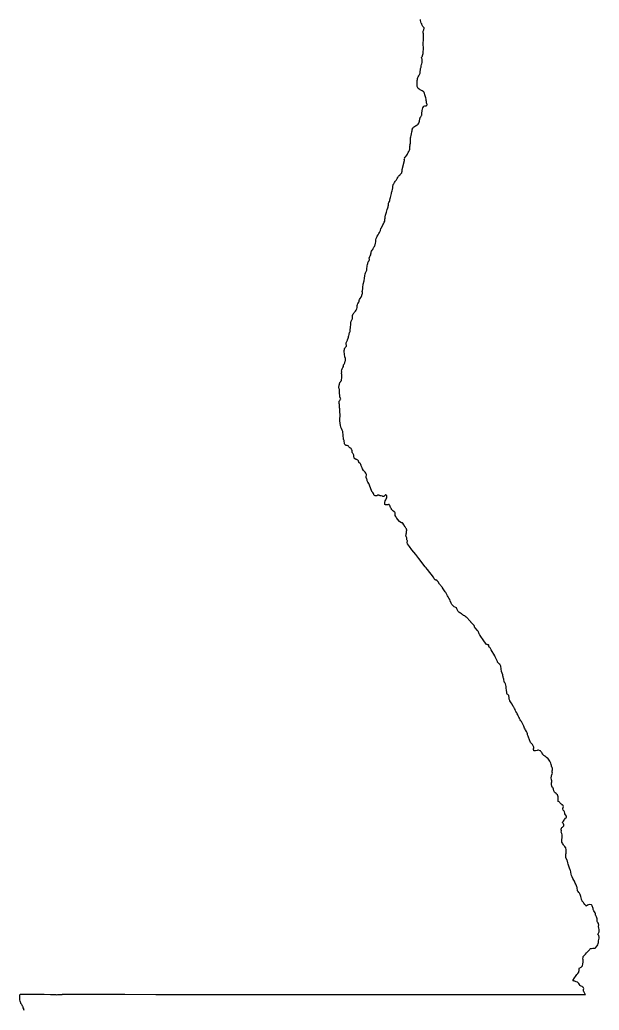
# Model space of a CAD drawing. Extents: x 6376870 to 6544053, y 1818313 to 2076828.
# Drawn here: x 6502511 to 6544053, y 1875746 to 1946696 of the extents above; entities that cross this region are included whole.
import ezdxf

# ---------------------------------------------------------------- set-up
doc = ezdxf.new("R2010")
doc.units = 21
doc.layers.add('COUNTY_BOUNDARY', color=40, linetype='Continuous')

msp = doc.modelspace()

# ---------------------------------------------------------------- linework, layer by layer
at = {"layer": 'COUNTY_BOUNDARY'}
msp.add_lwpolyline([(6502820, 1875734), (6502809, 1875792), (6502793, 1875842), (6502755, 1875916), (6502744, 1875973), (6502726, 1876002), (6502708, 1876045), (6502687, 1876104), (6502669, 1876138), (6502642, 1876178), (6502597, 1876232), (6502581, 1876271), (6502561, 1876325), (6502541, 1876404), (6502523, 1876481), (6502516, 1876551), (6502511, 1876607), (6502511, 1876670), (6502514, 1876734), (6502516, 1876788), (6502541, 1876887), (6503330, 1876886), (6503429, 1876887), (6504265, 1876886), (6504702, 1876869), (6504803, 1876865), (6504947, 1876859), (6505030, 1876861), (6505084, 1876858), (6505130, 1876856), (6505214, 1876864), (6505285, 1876881), (6505327, 1876881), (6505403, 1876881), (6505468, 1876879), (6505514, 1876876), (6505540, 1876878), (6505550, 1876881), (6505554, 1876884), (6505677, 1876884), (6506410, 1876884), (6506673, 1876884), (6506797, 1876884), (6508804, 1876882), (6510054, 1876882), (6512270, 1876880), (6512463, 1876880), (6513159, 1876879), (6513335, 1876879), (6514247, 1876879), (6515057, 1876878), (6515132, 1876877), (6517362, 1876875), (6522794, 1876870), (6523150, 1876870), (6523244, 1876869), (6523332, 1876870), (6523513, 1876870), (6523818, 1876870), (6523913, 1876869), (6524060, 1876869), (6527511, 1876867), (6527800, 1876867), (6528176, 1876866), (6528757, 1876866), (6529054, 1876866), (6531498, 1876865), (6531712, 1876864), (6531871, 1876864), (6534015, 1876863), (6534563, 1876863), (6534616, 1876863), (6534736, 1876863), (6534797, 1876863), (6535348, 1876863), (6535874, 1876863), (6537577, 1876862), (6538970, 1876862), (6540098, 1876866), (6542070, 1876873), (6543062, 1876876), (6543047, 1876900), (6543028, 1876944), (6542994, 1876984), (6542968, 1877042), (6542966, 1877046), (6542947, 1877087), (6542938, 1877119), (6542936, 1877217), (6542935, 1877240), (6542941, 1877303), (6542935, 1877337), (6542927, 1877350), (6542916, 1877366), (6542869, 1877396), (6542824, 1877432), (6542765, 1877464), (6542707, 1877496), (6542676, 1877512), (6542655, 1877522), (6542629, 1877591), (6542582, 1877656), (6542547, 1877705), (6542487, 1877742), (6542412, 1877781), (6542354, 1877813), (6542302, 1877823), (6542268, 1877836), (6542231, 1877841), (6542182, 1877854), (6542152, 1877869), (6542270, 1878073), (6542354, 1878166), (6542400, 1878234), (6542447, 1878291), (6542513, 1878369), (6542582, 1878466), (6542603, 1878516), (6542607, 1878578), (6542613, 1878662), (6542606, 1878719), (6542616, 1878744), (6542641, 1878769), (6542675, 1878781), (6542760, 1878822), (6542788, 1878847), (6542853, 1878925), (6542891, 1879066), (6542903, 1879178), (6542910, 1879360), (6542888, 1879434), (6542894, 1879522), (6542897, 1879531), (6542913, 1879581), (6542947, 1879637), (6542985, 1879669), (6543061, 1879750), (6543147, 1879850), (6543185, 1879897), (6543213, 1879931), (6543257, 1879969), (6543291, 1880003), (6543335, 1880050), (6543366, 1880081), (6543391, 1880122), (6543441, 1880156), (6543494, 1880172), (6543585, 1880184), (6543735, 1880190), (6543759, 1880197), (6543778, 1880206), (6543816, 1880244), (6543881, 1880325), (6543907, 1880363), (6543957, 1880428), (6543972, 1880519), (6543991, 1880597), (6544010, 1880716), (6544050, 1880916), (6544050, 1881003), (6544038, 1881041), (6544023, 1881086), (6544004, 1881123), (6543989, 1881148), (6543966, 1881175), (6543978, 1881219), (6544010, 1881259), (6544038, 1881303), (6544050, 1881356), (6544053, 1881416), (6544044, 1881519), (6544025, 1881616), (6544010, 1881741), (6544019, 1881856), (6544013, 1881910), (6544004, 1881953), (6543950, 1882031), (6543925, 1882063), (6543897, 1882106), (6543897, 1882156), (6543907, 1882231), (6543907, 1882291), (6543888, 1882356), (6543869, 1882428), (6543807, 1882528), (6543797, 1882556), (6543788, 1882597), (6543791, 1882644), (6543772, 1882725), (6543722, 1882800), (6543675, 1882869), (6543650, 1882903), (6543625, 1882953), (6543616, 1883025), (6543597, 1883097), (6543572, 1883153), (6543550, 1883213), (6543516, 1883266), (6543490, 1883292), (6543390, 1883307), (6543291, 1883294), (6543218, 1883263), (6543211, 1883258), (6543127, 1883198), (6543108, 1883227), (6543063, 1883266), (6543019, 1883328), (6542960, 1883419), (6542928, 1883462), (6542860, 1883541), (6542850, 1883559), (6542841, 1883562), (6542820, 1883586), (6542807, 1883622), (6542794, 1883664), (6542794, 1883680), (6542785, 1883706), (6542754, 1883794), (6542728, 1883884), (6542678, 1884034), (6542632, 1884128), (6542585, 1884187), (6542550, 1884241), (6542507, 1884306), (6542491, 1884369), (6542466, 1884462), (6542466, 1884528), (6542447, 1884581), (6542419, 1884660), (6542366, 1884766), (6542332, 1884856), (6542275, 1884984), (6542228, 1885072), (6542172, 1885169), (6542110, 1885306), (6542066, 1885406), (6542044, 1885484), (6542025, 1885625), (6542021, 1885659), (6541990, 1885765), (6541963, 1885810), (6541932, 1885913), (6541878, 1886066), (6541844, 1886147), (6541826, 1886216), (6541810, 1886313), (6541775, 1886410), (6541763, 1886463), (6541653, 1886674), (6541661, 1886720), (6541657, 1886734), (6541657, 1886828), (6541672, 1886919), (6541682, 1887003), (6541688, 1887125), (6541694, 1887221), (6541690, 1887253), (6541664, 1887360), (6541656, 1887378), (6541632, 1887400), (6541578, 1887469), (6541525, 1887534), (6541485, 1887581), (6541435, 1887656), (6541410, 1887703), (6541382, 1887791), (6541366, 1887853), (6541366, 1887903), (6541369, 1887985), (6541391, 1888094), (6541403, 1888228), (6541403, 1888303), (6541363, 1888410), (6541341, 1888456), (6541332, 1888506), (6541338, 1888597), (6541325, 1888678), (6541325, 1888725), (6541347, 1888784), (6541372, 1888831), (6541416, 1888863), (6541460, 1888903), (6541510, 1888959), (6541516, 1889031), (6541488, 1889088), (6541451, 1889135), (6541425, 1889223), (6541428, 1889227), (6541441, 1889238), (6541494, 1889287), (6541538, 1889362), (6541569, 1889416), (6541647, 1889500), (6541679, 1889538), (6541700, 1889581), (6541700, 1889634), (6541641, 1889744), (6541594, 1889819), (6541585, 1889860), (6541575, 1889944), (6541538, 1889997), (6541477, 1890073), (6541437, 1890168), (6541435, 1890200), (6541473, 1890273), (6541482, 1890333), (6541476, 1890375), (6541462, 1890410), (6541427, 1890448), (6541380, 1890466), (6541341, 1890490), (6541316, 1890519), (6541278, 1890541), (6541250, 1890578), (6541222, 1890628), (6541175, 1890675), (6541119, 1890703), (6541103, 1890738), (6541103, 1890791), (6541110, 1890941), (6541112, 1891027), (6541058, 1891180), (6541003, 1891225), (6540957, 1891272), (6540894, 1891325), (6540841, 1891369), (6540803, 1891463), (6540775, 1891581), (6540757, 1891641), (6540732, 1891703), (6540692, 1891729), (6540686, 1891743), (6540663, 1891759), (6540650, 1891800), (6540635, 1891906), (6540638, 1891991), (6540638, 1892044), (6540653, 1892106), (6540647, 1892178), (6540622, 1892260), (6540616, 1892400), (6540625, 1892500), (6540647, 1892619), (6540669, 1892653), (6540710, 1892719), (6540688, 1892803), (6540675, 1892887), (6540694, 1892962), (6540700, 1893050), (6540688, 1893125), (6540660, 1893166), (6540638, 1893219), (6540625, 1893266), (6540607, 1893338), (6540591, 1893438), (6540563, 1893497), (6540507, 1893597), (6540475, 1893662), (6540419, 1893738), (6540369, 1893797), (6540332, 1893822), (6540307, 1893834), (6540296, 1893833), (6540268, 1893852), (6540261, 1893865), (6540228, 1893891), (6540163, 1893950), (6540122, 1893975), (6540079, 1893997), (6540047, 1894031), (6540028, 1894053), (6539997, 1894091), (6539957, 1894153), (6539929, 1894206), (6539904, 1894247), (6539872, 1894281), (6539836, 1894328), (6539815, 1894336), (6539701, 1894363), (6539665, 1894367), (6539597, 1894350), (6539497, 1894331), (6539425, 1894323), (6539416, 1894322), (6539378, 1894325), (6539355, 1894380), (6539354, 1894394), (6539344, 1894425), (6539341, 1894453), (6539347, 1894481), (6539357, 1894544), (6539357, 1894561), (6539357, 1894579), (6539320, 1894678), (6539300, 1894723), (6539261, 1894772), (6539243, 1894803), (6539217, 1894824), (6539166, 1894866), (6539132, 1894928), (6538973, 1895312), (6538954, 1895385), (6538922, 1895466), (6538903, 1895534), (6538881, 1895625), (6538841, 1895703), (6538763, 1895831), (6538735, 1895872), (6538703, 1895940), (6538672, 1896025), (6538644, 1896103), (6538604, 1896185), (6538572, 1896244), (6538519, 1896334), (6538478, 1896422), (6538441, 1896484), (6538388, 1896553), (6538335, 1896635), (6538328, 1896666), (6538300, 1896741), (6538275, 1896788), (6538253, 1896828), (6538216, 1896916), (6538175, 1896984), (6538141, 1897047), (6538072, 1897153), (6538050, 1897203), (6538025, 1897275), (6537982, 1897350), (6537954, 1897412), (6537922, 1897456), (6537891, 1897500), (6537813, 1897672), (6537753, 1897775), (6537654, 1897912), (6537638, 1897925), (6537625, 1897972), (6537603, 1898025), (6537597, 1898078), (6537595, 1898145), (6537594, 1898172), (6537582, 1898228), (6537569, 1898284), (6537541, 1898316), (6537494, 1898353), (6537463, 1898385), (6537435, 1898441), (6537422, 1898519), (6537403, 1898644), (6537388, 1898838), (6537375, 1898925), (6537360, 1899028), (6537332, 1899135), (6537306, 1899178), (6537274, 1899231), (6537272, 1899234), (6537250, 1899278), (6537238, 1899316), (6537219, 1899406), (6537213, 1899438), (6537207, 1899472), (6537188, 1899519), (6537157, 1899638), (6537141, 1899703), (6537145, 1899768), (6537047, 1900006), (6536993, 1900403), (6536918, 1900530), (6536908, 1900545), (6536863, 1900578), (6536800, 1900638), (6536763, 1900688), (6536750, 1900737), (6536716, 1900819), (6536693, 1900860), (6536632, 1900966), (6536591, 1901056), (6536563, 1901127), (6536300, 1901568), (6536235, 1901703), (6536202, 1901734), (6536174, 1901763), (6536163, 1901782), (6536149, 1901808), (6536139, 1901848), (6536129, 1901885), (6536117, 1901910), (6536108, 1901920), (6536078, 1901926), (6536067, 1901926), (6536033, 1901928), (6536016, 1901932), (6535988, 1901946), (6535958, 1901971), (6535905, 1902031), (6535772, 1902206), (6535677, 1902355), (6535619, 1902436), (6535603, 1902455), (6535558, 1902526), (6535526, 1902582), (6535505, 1902614), (6535493, 1902643), (6535479, 1902668), (6535448, 1902703), (6535414, 1902769), (6535409, 1902818), (6535408, 1902836), (6535407, 1902848), (6535403, 1902866), (6535381, 1902882), (6535355, 1902900), (6535326, 1902937), (6535159, 1903126), (6535134, 1903154), (6535108, 1903189), (6535101, 1903218), (6535103, 1903258), (6535100, 1903278), (6535089, 1903297), (6535073, 1903324), (6534858, 1903553), (6534845, 1903566), (6534831, 1903582), (6534806, 1903609), (6534531, 1903904), (6534525, 1903910), (6534431, 1904000), (6534424, 1904000), (6534388, 1904008), (6534358, 1904015), (6534332, 1904025), (6534303, 1904046), (6534287, 1904063), (6534222, 1904101), (6534199, 1904131), (6534163, 1904160), (6534129, 1904178), (6534115, 1904190), (6534066, 1904219), (6533997, 1904256), (6533953, 1904303), (6533919, 1904356), (6533854, 1904497), (6533825, 1904560), (6533769, 1904597), (6533657, 1904650), (6533613, 1904694), (6533544, 1904766), (6533478, 1904816), (6533428, 1904897), (6533372, 1905063), (6533335, 1905172), (6533275, 1905272), (6533225, 1905356), (6533175, 1905422), (6533144, 1905466), (6533106, 1905571), (6533051, 1905662), (6533016, 1905713), (6533010, 1905723), (6532819, 1906009), (6532808, 1906033), (6532609, 1906257), (6532512, 1906440), (6532494, 1906460), (6532446, 1906512), (6532433, 1906536), (6532426, 1906536), (6532403, 1906544), (6532341, 1906557), (6532328, 1906563), (6532312, 1906570), (6532293, 1906588), (6532275, 1906594), (6532247, 1906612), (6532225, 1906650), (6532170, 1906764), (6531737, 1907315), (6531719, 1907337), (6531641, 1907437), (6531585, 1907508), (6531122, 1908098), (6530901, 1908381), (6530630, 1908725), (6530443, 1908963), (6530297, 1909150), (6530291, 1909241), (6530292, 1909295), (6530298, 1909335), (6530297, 1909364), (6530279, 1909401), (6530260, 1909453), (6530254, 1909510), (6530265, 1909582), (6530237, 1909639), (6530210, 1909678), (6530190, 1909695), (6530182, 1909731), (6530188, 1909754), (6530204, 1909792), (6530215, 1909860), (6530230, 1909932), (6530245, 1910053), (6530252, 1910134), (6530250, 1910176), (6530245, 1910187), (6530229, 1910222), (6530191, 1910288), (6530156, 1910332), (6530131, 1910368), (6530127, 1910375), (6530095, 1910432), (6530064, 1910492), (6530046, 1910527), (6529985, 1910627), (6529949, 1910656), (6529945, 1910659), (6529922, 1910662), (6529869, 1910659), (6529820, 1910672), (6529742, 1910745), (6529600, 1910922), (6529547, 1910982), (6529497, 1911047), (6529466, 1911107), (6529436, 1911173), (6529436, 1911201), (6529428, 1911212), (6529419, 1911281), (6529425, 1911328), (6529425, 1911378), (6529410, 1911416), (6529369, 1911444), (6529348, 1911454), (6529322, 1911466), (6529257, 1911513), (6529219, 1911566), (6529185, 1911619), (6529144, 1911691), (6529119, 1911746), (6529101, 1911766), (6529065, 1911831), (6529036, 1911898), (6529022, 1911914), (6529013, 1911934), (6528985, 1911962), (6528947, 1911969), (6528891, 1911959), (6528853, 1911950), (6528816, 1911953), (6528779, 1911952), (6528741, 1911950), (6528694, 1911978), (6528678, 1912019), (6528685, 1912097), (6528688, 1912175), (6528708, 1912218), (6528713, 1912228), (6528744, 1912297), (6528755, 1912316), (6528791, 1912381), (6528816, 1912447), (6528835, 1912516), (6528838, 1912575), (6528835, 1912590), (6528827, 1912603), (6528816, 1912619), (6528791, 1912638), (6528765, 1912656), (6528757, 1912663), (6528732, 1912678), (6528707, 1912647), (6528672, 1912613), (6528616, 1912550), (6528572, 1912547), (6528534, 1912549), (6528506, 1912561), (6528412, 1912585), (6528353, 1912595), (6528316, 1912613), (6528269, 1912625), (6528247, 1912628), (6528243, 1912633), (6528191, 1912641), (6528159, 1912633), (6528128, 1912621), (6528103, 1912602), (6528090, 1912595), (6528074, 1912587), (6528041, 1912589), (6527984, 1912589), (6527937, 1912612), (6527903, 1912667), (6527885, 1912698), (6527859, 1912753), (6527824, 1912824), (6527788, 1912853), (6527778, 1912865), (6527736, 1912973), (6527535, 1913487), (6527530, 1913494), (6527523, 1913503), (6527469, 1913581), (6527448, 1913614), (6527423, 1913668), (6527407, 1913735), (6527399, 1913787), (6527351, 1913915), (6527351, 1913979), (6527364, 1914065), (6527365, 1914082), (6527359, 1914119), (6527354, 1914141), (6527323, 1914212), (6527275, 1914289), (6527224, 1914340), (6527182, 1914376), (6527154, 1914410), (6527092, 1914524), (6527050, 1914601), (6526996, 1914736), (6526986, 1914775), (6526963, 1914834), (6526934, 1914885), (6526914, 1914907), (6526849, 1914951), (6526826, 1914982), (6526812, 1915022), (6526805, 1915052), (6526789, 1915098), (6526767, 1915128), (6526755, 1915141), (6526738, 1915155), (6526700, 1915179), (6526678, 1915188), (6526611, 1915205), (6526600, 1915211), (6526564, 1915230), (6526545, 1915244), (6526509, 1915278), (6526493, 1915298), (6526474, 1915334), (6526462, 1915378), (6526454, 1915449), (6526452, 1915495), (6526451, 1915514), (6526439, 1915555), (6526420, 1915594), (6526384, 1915636), (6526364, 1915670), (6526348, 1915709), (6526338, 1915753), (6526335, 1915812), (6526309, 1915892), (6526297, 1915920), (6526262, 1915976), (6526239, 1916003), (6526179, 1916042), (6526130, 1916083), (6526105, 1916110), (6526080, 1916145), (6526058, 1916167), (6526034, 1916186), (6525984, 1916190), (6525977, 1916191), (6525946, 1916195), (6525913, 1916204), (6525869, 1916229), (6525856, 1916240), (6525845, 1916249), (6525817, 1916281), (6525797, 1916318), (6525784, 1916368), (6525768, 1916505), (6525757, 1916557), (6525742, 1916605), (6525729, 1916639), (6525721, 1916664), (6525718, 1916698), (6525722, 1916713), (6525690, 1916880), (6525691, 1916903), (6525691, 1916987), (6525679, 1917122), (6525666, 1917197), (6525635, 1917297), (6525578, 1917425), (6525532, 1917519), (6525510, 1917650), (6525488, 1917775), (6525463, 1917987), (6525460, 1918046), (6525459, 1918074), (6525457, 1918141), (6525472, 1918294), (6525488, 1918375), (6525488, 1918447), (6525466, 1918575), (6525463, 1918712), (6525447, 1918828), (6525432, 1918894), (6525425, 1918959), (6525425, 1919047), (6525435, 1919097), (6525435, 1919141), (6525418, 1919198), (6525411, 1919319), (6525410, 1919357), (6525421, 1919381), (6525459, 1919433), (6525516, 1919507), (6525528, 1919534), (6525527, 1919547), (6525514, 1919575), (6525476, 1919629), (6525462, 1919664), (6525455, 1919688), (6525440, 1920044), (6525432, 1920190), (6525429, 1920223), (6525415, 1920269), (6525395, 1920377), (6525395, 1920429), (6525409, 1920484), (6525415, 1920516), (6525418, 1920534), (6525426, 1920578), (6525425, 1920622), (6525431, 1920648), (6525447, 1920681), (6525464, 1920709), (6525481, 1920731), (6525496, 1920757), (6525520, 1920797), (6525571, 1920841), (6525569, 1920878), (6525578, 1920935), (6525603, 1921027), (6525595, 1921075), (6525593, 1921133), (6525593, 1921200), (6525599, 1921239), (6525591, 1921295), (6525578, 1921360), (6525574, 1921400), (6525589, 1921456), (6525595, 1921477), (6525588, 1921534), (6525597, 1921616), (6525625, 1921700), (6525666, 1921788), (6525710, 1921853), (6525710, 1921928), (6525729, 1921972), (6525763, 1922025), (6525807, 1922122), (6525844, 1922231), (6525857, 1922297), (6525853, 1922431), (6525822, 1922547), (6525813, 1922609), (6525803, 1922700), (6525794, 1922769), (6525785, 1922800), (6525757, 1922894), (6525766, 1922959), (6525775, 1923016), (6525782, 1923084), (6525794, 1923141), (6525816, 1923175), (6525841, 1923200), (6525860, 1923238), (6525888, 1923287), (6525909, 1923300), (6525932, 1923313), (6525941, 1923347), (6525932, 1923394), (6525922, 1923435), (6525900, 1923466), (6525904, 1923491), (6525903, 1923544), (6525928, 1923613), (6525966, 1923656), (6525985, 1923700), (6526008, 1923753), (6526016, 1923772), (6526057, 1923878), (6526072, 1923959), (6526072, 1924000), (6526084, 1924036), (6526094, 1924066), (6526119, 1924144), (6526135, 1924222), (6526150, 1924269), (6526172, 1924331), (6526198, 1924370), (6526202, 1924396), (6526204, 1924419), (6526203, 1924475), (6526207, 1924547), (6526216, 1924594), (6526222, 1924684), (6526238, 1924875), (6526250, 1925031), (6526260, 1925072), (6526280, 1925100), (6526309, 1925198), (6526343, 1925233), (6526352, 1925242), (6526363, 1925297), (6526366, 1925366), (6526372, 1925444), (6526375, 1925494), (6526375, 1925537), (6526378, 1925569), (6526413, 1925625), (6526450, 1925688), (6526494, 1925738), (6526547, 1925791), (6526591, 1925834), (6526629, 1925894), (6526650, 1925947), (6526685, 1925997), (6526691, 1926084), (6526703, 1926213), (6526700, 1926256), (6526716, 1926288), (6526750, 1926362), (6526775, 1926406), (6526810, 1926459), (6526835, 1926525), (6526847, 1926591), (6526869, 1926647), (6526922, 1926731), (6526988, 1926819), (6527010, 1926881), (6527063, 1927038), (6527078, 1927097), (6527082, 1927159), (6527069, 1927228), (6527082, 1927309), (6527097, 1927419), (6527100, 1927516), (6527138, 1927756), (6527191, 1927991), (6527225, 1928187), (6527257, 1928347), (6527272, 1928491), (6527288, 1928563), (6527319, 1928612), (6527350, 1928659), (6527366, 1928712), (6527382, 1928756), (6527388, 1928813), (6527404, 1928906), (6527410, 1929010), (6527425, 1929066), (6527441, 1929172), (6527457, 1929237), (6527494, 1929347), (6527528, 1929400), (6527557, 1929472), (6527594, 1929500), (6527585, 1929547), (6527569, 1929591), (6527560, 1929631), (6527610, 1929741), (6527632, 1929781), (6527682, 1929860), (6527691, 1929919), (6527706, 1930006), (6527700, 1930053), (6527728, 1930119), (6527779, 1930197), (6527798, 1930215), (6527819, 1930251), (6527857, 1930318), (6527876, 1930367), (6527902, 1930412), (6527913, 1930426), (6527932, 1930465), (6527967, 1930534), (6527988, 1930581), (6528016, 1930688), (6528032, 1930800), (6528044, 1930937), (6528069, 1931019), (6528107, 1931116), (6528144, 1931191), (6528204, 1931288), (6528260, 1931378), (6528310, 1931469), (6528363, 1931591), (6528407, 1931735), (6528438, 1931800), (6528446, 1931813), (6528466, 1931844), (6528541, 1932006), (6528585, 1932088), (6528632, 1932203), (6528672, 1932278), (6528688, 1932344), (6528691, 1932413), (6528704, 1932488), (6528710, 1932587), (6528735, 1932697), (6528797, 1932919), (6528857, 1933100), (6528903, 1933230), (6528918, 1933307), (6528924, 1933357), (6528935, 1933428), (6528951, 1933503), (6528954, 1933563), (6528966, 1933597), (6529012, 1933684), (6529032, 1933722), (6529044, 1933782), (6529070, 1933888), (6529082, 1933969), (6529132, 1934156), (6529150, 1934247), (6529172, 1934316), (6529188, 1934372), (6529219, 1934447), (6529232, 1934531), (6529266, 1934663), (6529266, 1934756), (6529267, 1934761), (6529279, 1934862), (6529292, 1934890), (6529319, 1934944), (6529375, 1935050), (6529422, 1935103), (6529457, 1935159), (6529514, 1935242), (6529579, 1935334), (6529619, 1935403), (6529675, 1935500), (6529704, 1935531), (6529776, 1935598), (6529791, 1935612), (6529894, 1935725), (6529913, 1935787), (6529919, 1935844), (6529919, 1935881), (6529925, 1935956), (6529927, 1935966), (6530098, 1936608), (6530091, 1936646), (6530078, 1936704), (6530097, 1936740), (6530109, 1936787), (6530105, 1936823), (6530117, 1936848), (6530145, 1936867), (6530196, 1936896), (6530272, 1937002), (6530316, 1937068), (6530341, 1937131), (6530363, 1937184), (6530397, 1937259), (6530431, 1937306), (6530454, 1937366), (6530472, 1937434), (6530482, 1937522), (6530482, 1937612), (6530491, 1937687), (6530482, 1937725), (6530497, 1937784), (6530519, 1937859), (6530525, 1937963), (6530522, 1938066), (6530519, 1938116), (6530535, 1938244), (6530557, 1938309), (6530569, 1938406), (6530591, 1938531), (6530613, 1938659), (6530635, 1938738), (6530647, 1938822), (6530663, 1938888), (6530675, 1938925), (6530710, 1938966), (6530747, 1939013), (6530803, 1939053), (6530875, 1939094), (6530932, 1939122), (6531004, 1939172), (6531044, 1939197), (6531082, 1939228), (6531113, 1939294), (6531147, 1939369), (6531163, 1939438), (6531200, 1939603), (6531207, 1939663), (6531222, 1939706), (6531266, 1939756), (6531297, 1939803), (6531314, 1939842), (6531325, 1939869), (6531338, 1939925), (6531344, 1940034), (6531341, 1940081), (6531351, 1940125), (6531372, 1940200), (6531394, 1940303), (6531416, 1940397), (6531450, 1940456), (6531482, 1940500), (6531541, 1940531), (6531589, 1940531), (6531593, 1940533), (6531623, 1940537), (6531660, 1940543), (6531678, 1940566), (6531710, 1940600), (6531710, 1940634), (6531697, 1940681), (6531678, 1940747), (6531663, 1940841), (6531650, 1940903), (6531653, 1940953), (6531644, 1941022), (6531616, 1941116), (6531578, 1941247), (6531563, 1941322), (6531516, 1941431), (6531500, 1941475), (6531468, 1941531), (6531429, 1941557), (6531369, 1941607), (6531309, 1941641), (6531224, 1941680), (6531199, 1941703), (6531144, 1941734), (6531085, 1941772), (6531053, 1941822), (6531025, 1941872), (6531006, 1941913), (6530990, 1941929), (6531013, 1942356), (6531022, 1942425), (6531032, 1942497), (6531050, 1942556), (6531078, 1942622), (6531113, 1942672), (6531160, 1942772), (6531194, 1942825), (6531216, 1942884), (6531225, 1942981), (6531219, 1943035), (6531229, 1943091), (6531232, 1943140), (6531250, 1943209), (6531282, 1943306), (6531294, 1943410), (6531322, 1943485), (6531341, 1943538), (6531357, 1943628), (6531366, 1943722), (6531366, 1943778), (6531350, 1943878), (6531332, 1943916), (6531322, 1943975), (6531347, 1944041), (6531379, 1944091), (6531394, 1944141), (6531407, 1944222), (6531425, 1944287), (6531438, 1944366), (6531441, 1944444), (6531444, 1944553), (6531444, 1944734), (6531432, 1944884), (6531429, 1944972), (6531425, 1945100), (6531453, 1945178), (6531466, 1945250), (6531457, 1945316), (6531450, 1945397), (6531450, 1945472), (6531450, 1945547), (6531463, 1945647), (6531450, 1945697), (6531431, 1945766), (6531425, 1945813), (6531438, 1945878), (6531457, 1945935), (6531478, 1945987), (6531497, 1946103), (6531492, 1946109), (6531447, 1946166), (6531416, 1946212), (6531353, 1946309), (6531338, 1946356), (6531331, 1946397), (6531294, 1946460), (6531244, 1946644), (6531241, 1946726)], dxfattribs=at)

doc.saveas('drawing.dxf')
